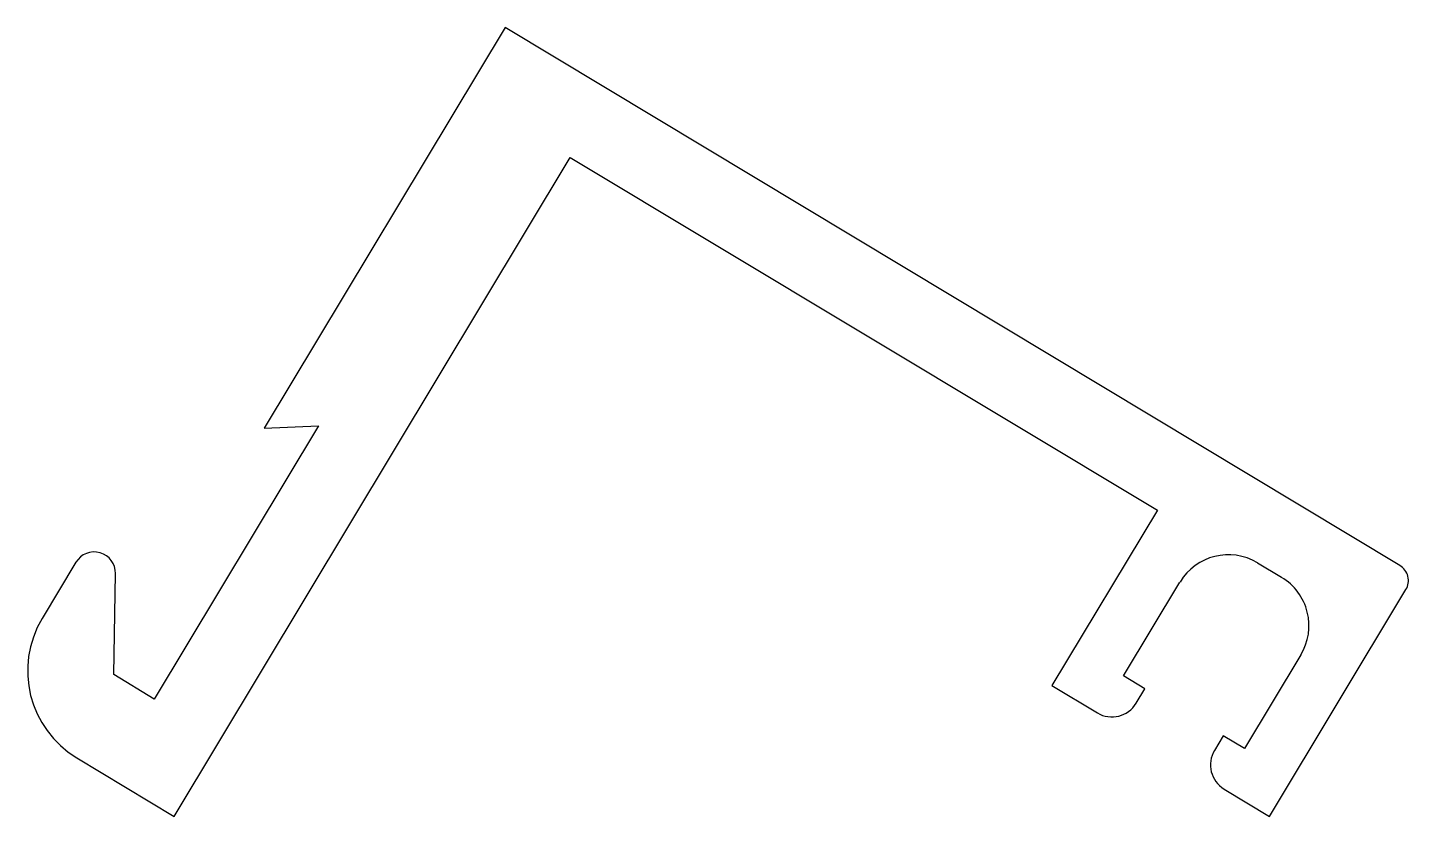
# Model space of a CAD drawing. Extents: x 5.5 to 36.6, y 3 to 20.8.
import ezdxf

# ---------------------------------------------------------------- set-up
doc = ezdxf.new("R2010")
doc.units = 0
doc.layers.get('0').update_dxf_attribs({"linetype": 'CONTINUOUS'})

msp = doc.modelspace()

# ---------------------------------------------------------------- linework, layer by layer
for p, q in [((16.278, 20.787), (10.86, 11.771)), ((36.419, 8.683), (16.278, 20.787)), ((8.833, 3.036), (17.746, 17.868)), ((17.746, 17.868), (30.961, 9.926)), ((12.08, 11.829), (8.383, 5.677)), ((10.86, 11.771), (12.08, 11.829)), ((30.961, 9.926), (28.59, 5.98)), ((6.62, 8.755), (5.859, 7.49)), ((33.214, 8.743), (33.758, 8.416)), ((7.47, 6.226), (7.51, 8.5)), ((30.202, 6.196), (31.471, 8.308)), ((33.489, 3.036), (36.555, 8.139)), ((34.193, 6.673), (32.923, 4.561)), ((8.383, 5.677), (7.47, 6.226)), ((28.59, 5.98), (29.613, 5.365)), ((30.681, 5.909), (30.202, 6.196)), ((30.485, 5.582), (30.681, 5.909)), ((32.444, 4.849), (32.248, 4.522)), ((32.923, 4.561), (32.444, 4.849)), ((6.641, 4.353), (8.833, 3.036)), ((32.465, 3.651), (33.489, 3.036))]:
    msp.add_line(p, q)
for centre, radius, start, end in [((7.031, 8.508), 0.479, 358.9962, 148.9962), ((32.56, 7.654), 1.27, 58.9962, 148.9962), ((33.104, 7.327), 1.27, 328.9962, 58.9962), ((36.215, 8.343), 0.397, 328.9962, 58.9962), ((7.819, 6.313), 2.286, 148.9962, 238.9962), ((29.94, 5.909), 0.635, 238.9962, 328.9962), ((32.792, 4.195), 0.635, 148.9962, 238.9962)]:
    msp.add_arc(centre, radius, start, end)

doc.saveas('drawing.dxf')
